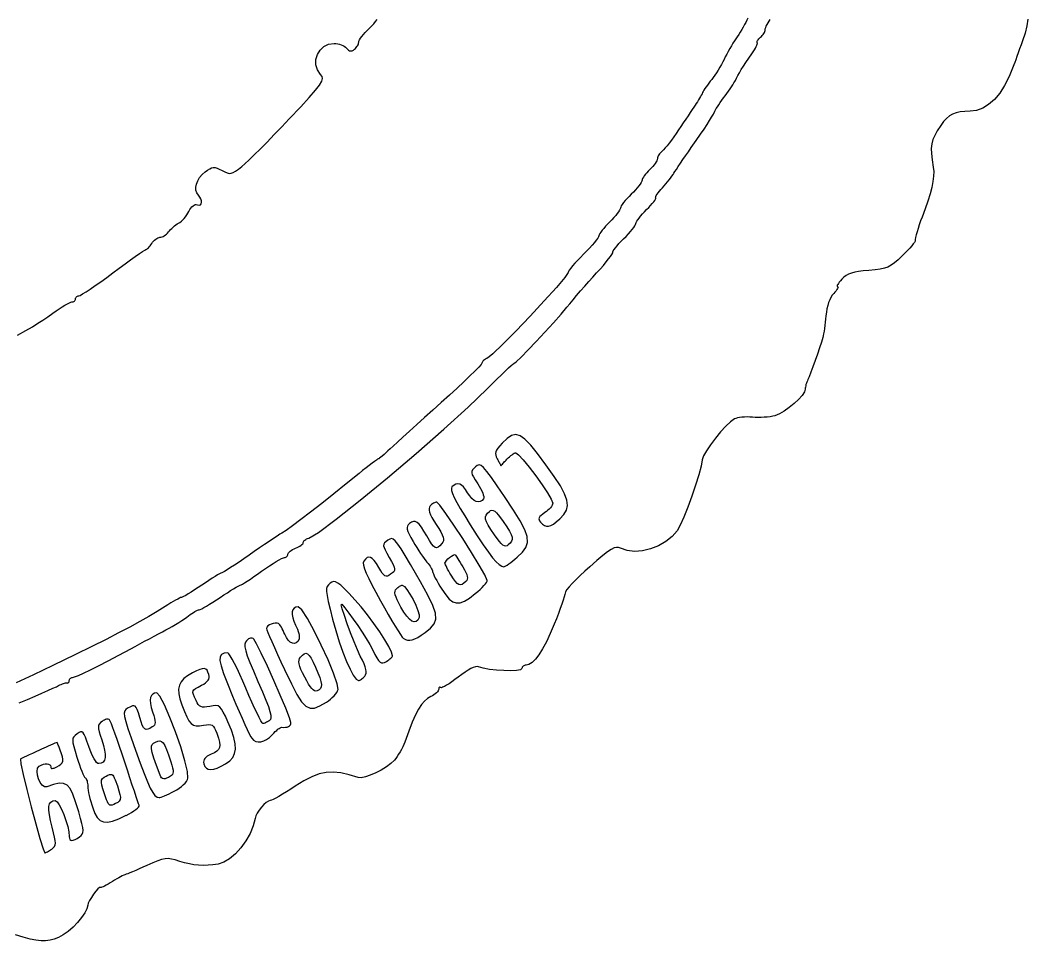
# Model space of a CAD drawing. Extents: x 7 to 348, y 3 to 340.
# Drawn here: x 237.4 to 329.7, y 14.8 to 99.2 of the extents above; entities that cross this region are included whole.
import ezdxf

# ---------------------------------------------------------------- set-up
doc = ezdxf.new("R2010")
doc.units = 0
doc.layers.get('0').update_dxf_attribs({"linetype": 'CONTINUOUS'})

msp = doc.modelspace()

# ---------------------------------------------------------------- linework, layer by layer
at = {"color": 7}
for points in [[(329.720575, 99.321209), (329.629474, 98.698867), (329.466011, 98.030576), (329.23044, 97.308846), (329.097259, 96.940459), (328.96501, 96.574515), (328.837135, 96.220617), (328.717162, 95.888368), (328.608478, 95.587367), (328.514611, 95.327217), (328.439004, 95.117518), (328.385128, 94.967875), (328.01251, 94.048612), (327.596034, 93.236295), (327.140274, 92.535625), (326.649743, 91.951315), (326.128987, 91.48807), (325.582576, 91.150597), (325.015027, 90.943604), (324.430912, 90.871801), (323.931097, 90.856476), (323.503727, 90.811148), (323.135907, 90.729527), (322.814851, 90.605329), (322.527605, 90.432265), (322.261385, 90.204052), (322.003265, 89.914401), (321.740403, 89.557026), (321.422197, 89.074818), (321.181321, 88.65481), (321.01227, 88.266449), (320.909569, 87.879201), (320.867744, 87.462517), (320.88129, 86.985852), (320.944677, 86.418664), (321.05243, 85.730412), (321.089514, 85.346925), (321.079636, 84.911581), (321.022627, 84.423096), (320.918177, 83.880202), (320.765946, 83.28162), (320.565681, 82.626072), (320.3171, 81.912286), (320.019892, 81.138983), (319.891593, 80.804618), (319.77052, 80.463058), (319.660397, 80.1274), (319.564978, 79.810738), (319.488044, 79.526177), (319.433321, 79.286804), (319.404591, 79.105728), (319.404591, 78.996036), (319.38794, 78.93785), (319.323903, 78.836092), (319.217506, 78.696381), (319.073572, 78.524341), (318.896986, 78.325592), (318.692572, 78.105758), (318.465214, 77.870461), (318.219765, 77.625322), (317.831964, 77.253052), (317.501115, 76.963489), (317.19925, 76.744321), (316.898345, 76.583237), (316.570374, 76.467929), (316.187342, 76.386079), (315.721224, 76.325384), (315.144023, 76.273526), (314.637942, 76.226398), (314.209613, 76.170707), (313.848228, 76.102886), (313.542948, 76.019368), (313.282993, 75.916588), (313.057526, 75.790982), (312.855737, 75.63898), (312.666789, 75.45702), (312.545603, 75.322827), (312.442027, 75.197636), (312.357587, 75.084188), (312.293917, 74.985221), (312.2526, 74.903478), (312.235102, 74.841697), (312.243287, 74.802618), (312.278593, 74.788986), (312.314717, 74.776032), (312.325159, 74.738886), (312.311613, 74.680161), (312.275262, 74.60246), (312.217661, 74.50839), (312.140134, 74.40055), (312.044179, 74.281551), (311.931177, 74.153992), (311.796557, 73.986882), (311.673282, 73.790089), (311.562143, 73.565784), (311.463845, 73.316147), (311.379207, 73.043363), (311.308962, 72.749603), (311.253872, 72.437051), (311.214728, 72.107881), (311.185461, 71.812899), (311.151933, 71.515434), (311.115329, 71.223594), (311.076834, 70.945478), (311.037605, 70.689192), (310.998799, 70.462833), (310.961659, 70.274512), (310.927313, 70.132325), (310.797575, 69.695595), (310.629568, 69.169936), (310.4365, 68.592978), (310.231691, 68.002346), (310.028407, 67.435664), (309.839882, 66.930562), (309.679411, 66.524664), (309.560256, 66.255599), (309.511037, 66.149569), (309.465091, 66.03598), (309.423463, 65.918372), (309.387169, 65.800279), (309.357169, 65.685234), (309.334591, 65.576773), (309.320198, 65.47843), (309.315118, 65.393741), (309.236604, 65.131395), (309.021212, 64.803529), (308.699083, 64.436751), (308.300388, 64.057658), (307.855324, 63.692852), (307.394031, 63.368937), (306.946737, 63.112516), (306.543555, 62.950187), (306.339028, 62.900657), (306.102498, 62.858999), (305.842458, 62.825795), (305.56732, 62.801637), (305.285521, 62.787102), (305.005557, 62.782784), (304.735809, 62.789276), (304.484772, 62.80714), (304.241891, 62.824807), (303.995511, 62.830706), (303.75249, 62.825485), (303.5196, 62.809765), (303.303672, 62.784139), (303.111479, 62.749268), (302.94985, 62.705769), (302.825587, 62.654269), (302.470213, 62.397878), (302.035478, 61.985157), (301.559228, 61.464146), (301.079337, 60.882853), (300.633624, 60.289368), (300.259933, 59.731697), (299.996169, 59.257874), (299.880119, 58.915962), (299.767625, 58.330125), (299.550681, 57.525114), (299.256492, 56.57792), (298.912322, 55.565645), (298.545349, 54.56528), (298.182806, 53.653928), (297.851957, 52.90858), (297.579979, 52.406309), (297.128255, 51.868054), (296.548514, 51.403573), (295.87674, 51.024097), (295.148833, 50.740774), (294.400803, 50.564837), (293.668521, 50.507405), (292.987998, 50.579738), (292.395134, 50.792957), (292.21485, 50.864896), (292.023729, 50.879007), (291.802467, 50.823465), (291.53176, 50.686785), (291.192246, 50.457395), (290.764595, 50.123695), (290.22953, 49.674059), (289.567691, 49.096943), (289.112523, 48.687438), (288.687891, 48.289166), (288.303081, 47.912004), (287.967406, 47.565802), (287.690123, 47.260466), (287.480573, 47.005845), (287.348041, 46.811874), (287.301785, 46.688374), (287.281747, 46.555729), (287.224061, 46.335511), (287.132875, 46.039432), (287.012225, 45.679175), (286.866147, 45.266538), (286.698704, 44.813176), (286.513905, 44.33083), (286.315841, 43.831212), (285.949884, 42.966991), (285.59324, 42.21168), (285.247292, 41.567197), (284.913366, 41.035491), (284.592818, 40.618564), (284.287002, 40.318336), (283.997245, 40.136754), (283.7249, 40.075794), (283.649745, 40.069303), (283.579641, 40.050676), (283.516084, 40.021015), (283.460656, 39.981729), (283.414879, 39.934203), (283.380279, 39.879706), (283.358548, 39.819593), (283.350928, 39.755133), (283.217324, 39.651275), (282.857321, 39.588058), (282.33219, 39.56294), (281.703103, 39.573382), (281.031318, 39.616816), (280.378061, 39.69073), (279.804557, 39.792584), (279.372037, 39.919866), (279.245636, 39.943008), (279.085458, 39.924664), (278.892965, 39.865172), (278.66962, 39.765378), (278.416887, 39.626045), (278.136226, 39.447878), (277.8291, 39.231639), (277.496973, 38.978034), (277.207441, 38.755417), (276.930584, 38.554503), (276.672943, 38.379159), (276.441061, 38.233363), (276.241482, 38.120954), (276.080748, 38.045911), (275.965398, 38.012129), (275.901974, 38.023418), (275.867614, 38.051358), (275.835559, 38.065186), (275.806512, 38.065186), (275.781169, 38.052204), (275.760228, 38.026522), (275.744395, 37.989043), (275.734405, 37.940218), (275.730905, 37.88067), (275.715947, 37.810114), (275.6731, 37.729765), (275.605361, 37.642418), (275.515733, 37.550865), (275.407224, 37.457929), (275.282832, 37.366376), (275.145568, 37.279028), (274.998431, 37.198651), (274.690276, 37.014078), (274.408, 36.773512), (274.140021, 36.456746), (273.874761, 36.043459), (273.600638, 35.513446), (273.306066, 34.84647), (272.979467, 34.022212), (272.609259, 33.020464), (272.525642, 32.80829), (272.424384, 32.58381), (272.309361, 32.353771), (272.184453, 32.125058), (272.053541, 31.904445), (271.920499, 31.698733), (271.789212, 31.51478), (271.663555, 31.359361), (271.345324, 31.056395), (270.931321, 30.750212), (270.455706, 30.457209), (269.952648, 30.193868), (269.456312, 29.976556), (269.000859, 29.821758), (268.620457, 29.745896), (268.349273, 29.76537), (267.506518, 30.035259), (266.75338, 30.207471), (266.062339, 30.27828), (265.405878, 30.243962), (264.756479, 30.100791), (264.086622, 29.844984), (263.36879, 29.472818), (262.575466, 28.980566), (262.166616, 28.714938), (261.774257, 28.467119), (261.40776, 28.242555), (261.076494, 28.046664), (260.789829, 27.884866), (260.557134, 27.76258), (260.387778, 27.685222), (260.291128, 27.658129), (260.119726, 27.611026), (259.916295, 27.481994), (259.696399, 27.289321), (259.475599, 27.051351), (259.269459, 26.786429), (259.093541, 26.512871), (258.963411, 26.249022), (258.894631, 26.013197), (258.726065, 25.331009), (258.439282, 24.638351), (258.056975, 23.963248), (257.601839, 23.333723), (257.096568, 22.777801), (256.563859, 22.323452), (256.026404, 21.998727), (255.506903, 21.831623), (255.032146, 21.768123), (254.578959, 21.730926), (254.141707, 21.720484), (253.714758, 21.737135), (253.292483, 21.781303), (252.869246, 21.853354), (252.439416, 21.953741), (251.99736, 22.082857), (251.57629, 22.21268), (251.230805, 22.29983), (250.928973, 22.340413), (250.63886, 22.330536), (250.328532, 22.265963), (249.966054, 22.142886), (249.519494, 21.957353), (248.95692, 21.705357), (248.602489, 21.545647), (248.26374, 21.395279), (247.94867, 21.25764), (247.665271, 21.136086), (247.421535, 21.034063), (247.225456, 20.9549), (247.085025, 20.902068), (247.008235, 20.878926), (246.946872, 20.859452), (246.850651, 20.817175), (246.724466, 20.754776), (246.573212, 20.674879), (246.401779, 20.580165), (246.215061, 20.473231), (246.017951, 20.356786), (245.815341, 20.233427), (245.615099, 20.112438), (245.424779, 20.002795), (245.248794, 19.906614), (245.091565, 19.826124), (244.957504, 19.763442), (244.851033, 19.72077), (244.776563, 19.700168), (244.738514, 19.704119), (244.643893, 19.688032), (244.48952, 19.555981), (244.297697, 19.338924), (244.090732, 19.067877), (243.89093, 18.773802), (243.720597, 18.487713), (243.602039, 18.240599), (243.557563, 18.06342), (243.487222, 17.747106), (243.292571, 17.361364), (242.998162, 16.933374), (242.628558, 16.490257), (242.20831, 16.059247), (241.761978, 15.667495), (241.31412, 15.342177), (240.889288, 15.110473), (240.487242, 14.955448), (240.09694, 14.850828), (239.699159, 14.797686), (239.274677, 14.797686), (238.804278, 14.850969), (238.268733, 14.959145), (237.648829, 15.123342), (236.925341, 15.344717)], [(304.056316, 99.389949), (303.961546, 99.201151), (303.868384, 99.013792), (303.758007, 98.805599), (303.634479, 98.583513), (303.501919, 98.354484), (303.36442, 98.125455), (303.226047, 97.903369), (303.090947, 97.695176), (302.963157, 97.507817), (302.83373, 97.316417), (302.69386, 97.096634), (302.548008, 96.856228), (302.400575, 96.602959), (302.256021, 96.344582), (302.11872, 96.088858), (301.993159, 95.843539), (301.883713, 95.616387), (301.773138, 95.390397), (301.644304, 95.148414), (301.501866, 94.897959), (301.350482, 94.646555), (301.194809, 94.401727), (301.03953, 94.171), (300.889247, 93.961895), (300.748644, 93.781942), (300.613995, 93.614672), (300.480815, 93.441921), (300.352516, 93.268665), (300.2326, 93.099876), (300.124481, 92.940533), (300.031658, 92.795612), (299.957575, 92.670085), (299.905674, 92.568928), (299.857047, 92.469089), (299.792305, 92.347336), (299.714243, 92.208384), (299.62571, 92.056938), (299.5295, 91.897711), (299.428352, 91.735413), (299.325143, 91.574755), (299.22264, 91.420448), (299.103034, 91.243249), (298.950832, 91.016988), (298.772241, 90.750971), (298.573557, 90.454511), (298.360959, 90.136915), (298.140713, 89.8075), (297.919027, 89.47557), (297.702168, 89.150438), (297.486098, 88.832453), (297.266699, 88.520998), (297.050037, 88.223954), (296.84218, 87.949191), (296.649225, 87.704589), (296.477238, 87.498016), (296.332317, 87.337352), (296.220501, 87.230472), (296.12971, 87.14819), (296.045015, 87.058032), (295.968251, 86.962925), (295.901279, 86.865804), (295.845992, 86.7696), (295.804195, 86.67724), (295.777666, 86.591659), (295.768353, 86.515789), (295.753959, 86.434047), (295.71267, 86.331634), (295.64742, 86.212666), (295.561089, 86.081252), (295.456582, 85.941504), (295.33675, 85.797534), (295.204529, 85.653454), (295.063333, 85.513333), (294.921601, 85.373678), (294.78938, 85.230812), (294.669549, 85.088767), (294.565042, 84.951564), (294.47871, 84.823235), (294.41346, 84.707798), (294.372171, 84.609285), (294.357778, 84.531722), (294.33774, 84.448148), (294.279941, 84.332403), (294.188586, 84.189728), (294.067738, 84.025353), (293.921406, 83.844514), (293.753653, 83.652445), (293.568543, 83.454381), (293.370113, 83.255556), (293.171682, 83.056857), (292.986573, 82.859152), (292.81882, 82.667653), (292.672488, 82.48757), (292.55164, 82.324109), (292.460285, 82.182479), (292.402486, 82.067894), (292.382448, 81.985556), (292.36241, 81.903217), (292.304611, 81.788632), (292.213256, 81.647002), (292.092408, 81.483541), (291.946076, 81.303458), (291.778323, 81.111959), (291.593214, 80.914254), (291.394444, 80.715556), (291.196014, 80.51695), (291.010904, 80.319513), (290.843152, 80.12844), (290.696819, 79.948916), (290.575972, 79.786136), (290.484616, 79.645284), (290.426817, 79.531554), (290.40678, 79.450139), (290.377965, 79.359895), (290.295443, 79.220867), (290.164943, 79.040019), (289.992252, 78.824317), (289.78321, 78.580719), (289.543575, 78.316195), (289.279132, 78.03771), (288.995556, 77.752222), (288.711979, 77.467045), (288.447198, 77.189446), (288.207027, 76.926327), (287.997251, 76.684592), (287.823741, 76.471139), (287.692253, 76.292871), (287.608631, 76.15669), (287.578687, 76.069498), (287.284696, 75.620705), (286.509658, 74.699969), (285.404391, 73.467499), (284.119715, 72.083501), (282.806479, 70.708176), (281.615492, 69.501732), (280.697615, 68.624379), (280.203667, 68.236315), (280.098921, 68.19011), (280.001201, 68.136349), (279.912645, 68.076973), (279.835398, 68.013919), (279.771591, 67.949123), (279.723367, 67.884525), (279.692865, 67.822067), (279.682225, 67.763681), (279.606098, 67.641315), (279.387921, 67.395482), (279.042989, 67.040977), (278.586599, 66.5926), (278.034053, 66.06514), (277.400645, 65.473399), (276.701673, 64.832174), (275.952438, 64.156254), (275.18371, 63.467127), (274.42887, 62.788044), (273.707132, 62.136443), (273.037715, 61.529807), (272.439833, 60.985541), (271.932702, 60.521144), (271.535533, 60.15403), (271.267549, 59.901667), (271.073132, 59.717404), (270.886817, 59.54553), (270.713036, 59.389772), (270.556217, 59.253882), (270.420792, 59.141642), (270.311191, 59.056806), (270.23185, 59.003156), (270.187194, 58.984529), (270.128489, 58.957154), (270.008875, 58.878724), (269.835607, 58.754744), (269.615943, 58.590716), (269.357134, 58.392116), (269.066433, 58.164448), (268.751101, 57.913242), (268.418389, 57.643945), (267.253096, 56.699884), (266.103707, 55.780601), (265.002586, 54.911159), (263.98211, 54.116563), (263.07465, 53.421788), (262.312573, 52.851868), (261.728252, 52.431809), (261.354062, 52.186586), (261.168145, 52.073358), (260.902961, 51.903715), (260.570873, 51.685924), (260.184245, 51.428283), (259.755442, 51.13909), (259.296829, 50.826614), (258.820768, 50.499179), (258.339621, 50.165056), (257.868951, 49.839062), (257.422912, 49.534967), (257.011763, 49.259377), (256.64576, 49.01898), (256.335166, 48.820409), (256.090237, 48.670323), (255.921233, 48.575412), (255.838412, 48.542279), (255.769118, 48.519136), (255.638884, 48.453096), (255.455251, 48.348702), (255.225759, 48.210555), (254.957947, 48.04331), (254.659359, 47.851596), (254.337529, 47.640042), (254, 47.413333), (253.661934, 47.186568), (253.338561, 46.975014), (253.037529, 46.7833), (252.766489, 46.616056), (252.533085, 46.477908), (252.34497, 46.373514), (252.209788, 46.307474), (252.135194, 46.284332), (252.068101, 46.267398), (251.954428, 46.218828), (251.800312, 46.142035), (251.611898, 46.040435), (251.39532, 45.917414), (251.156727, 45.776416), (250.902253, 45.620827), (250.638042, 45.454034), (249.909609, 44.997314), (249.144813, 44.539831), (248.319304, 44.068492), (247.408734, 43.570257), (246.388755, 43.032031), (245.235022, 42.440719), (243.923182, 41.78331), (242.428889, 41.046682), (240.363045, 40.040588), (238.579654, 39.186951), (237.003305, 38.452721)], [(237.113713, 70.330413), (237.875366, 70.757192), (238.486544, 71.111107), (238.994487, 71.420149), (239.446449, 71.712311), (239.889673, 72.015581), (240.371416, 72.357948), (240.663036, 72.562776), (240.947679, 72.753863), (241.218218, 72.927029), (241.467524, 73.078086), (241.688462, 73.202856), (241.873905, 73.297155), (242.016723, 73.356803), (242.109786, 73.377603), (242.173881, 73.38336), (242.233676, 73.39987), (242.287862, 73.425976), (242.335129, 73.460508), (242.374172, 73.502317), (242.403681, 73.550247), (242.422336, 73.603135), (242.428889, 73.66), (242.435267, 73.716693), (242.453527, 73.769581), (242.482387, 73.817511), (242.520574, 73.859319), (242.566811, 73.893852), (242.619809, 73.919958), (242.678294, 73.936468), (242.740987, 73.942225), (242.86118, 73.985428), (243.084466, 74.109244), (243.398012, 74.304993), (243.788983, 74.563997), (244.24454, 74.877569), (244.751852, 75.23703), (245.298079, 75.633699), (245.870389, 76.058892), (246.440192, 76.484085), (246.979242, 76.880754), (247.475206, 77.240215), (247.915749, 77.553789), (248.288539, 77.81279), (248.581246, 78.008539), (248.781539, 78.132356), (248.877082, 78.175558), (248.92232, 78.187073), (248.978428, 78.22009), (249.04319, 78.27229), (249.114378, 78.341358), (249.189771, 78.424978), (249.267147, 78.520835), (249.344284, 78.626612), (249.41896, 78.739997), (249.498036, 78.853383), (249.587783, 78.95916), (249.685093, 79.055016), (249.786865, 79.138636), (249.889986, 79.207704), (249.991355, 79.259904), (250.087861, 79.292921), (250.1764, 79.304436), (250.265359, 79.314511), (250.363067, 79.343402), (250.466338, 79.389077), (250.571979, 79.449509), (250.676797, 79.522678), (250.777604, 79.606552), (250.871205, 79.699107), (250.954413, 79.798319), (251.04079, 79.903822), (251.143471, 80.014411), (251.258632, 80.126792), (251.382443, 80.23768), (251.511077, 80.343779), (251.640707, 80.441803), (251.767504, 80.528462), (251.88764, 80.600463), (252.007878, 80.678113), (252.134963, 80.780955), (252.265047, 80.904571), (252.394285, 81.044528), (252.518827, 81.196406), (252.634823, 81.355779), (252.73843, 81.518221), (252.825798, 81.679308), (252.915745, 81.845511), (253.010591, 81.988589), (253.1089, 82.107391), (253.209227, 82.200773), (253.310133, 82.267583), (253.410175, 82.306679), (253.507915, 82.316924), (253.601909, 82.29714), (253.758567, 82.264747), (253.876119, 82.295043), (253.953383, 82.376834), (253.989168, 82.498929), (253.98231, 82.650141), (253.931595, 82.819277), (253.835857, 82.995143), (253.693907, 83.166551), (253.547728, 83.373711), (253.472476, 83.621677), (253.464687, 83.898571), (253.520902, 84.192519), (253.637658, 84.491649), (253.811487, 84.784082), (254.038927, 85.057948), (254.316518, 85.301365), (254.547474, 85.467658), (254.740435, 85.588743), (254.909035, 85.665731), (255.066904, 85.69975), (255.227686, 85.691904), (255.405009, 85.643339), (255.612513, 85.555164), (255.863829, 85.428497), (256.122622, 85.298305), (256.336377, 85.211341), (256.523171, 85.171379), (256.701081, 85.182188), (256.888178, 85.247539), (257.102537, 85.371203), (257.362235, 85.556951), (257.685342, 85.808555), (257.957035, 86.042362), (258.341944, 86.400581), (258.822244, 86.865358), (259.380112, 87.418833), (259.997725, 88.043151), (260.657258, 88.720447), (261.340891, 89.432869), (262.0308, 90.162555), (263.072332, 91.277045), (263.863373, 92.139683), (264.431659, 92.789663), (264.804912, 93.266184), (265.010866, 93.608452), (265.07725, 93.855659), (265.031796, 94.047011), (264.902228, 94.221701), (264.610748, 94.659289), (264.471731, 95.131244), (264.47286, 95.608987), (264.601556, 96.063946), (264.845506, 96.467543), (265.192304, 96.791207), (265.629551, 97.006359), (266.144843, 97.084428), (266.306424, 97.075707), (266.471138, 97.05073), (266.634386, 97.011259), (266.791559, 96.959031), (266.938054, 96.895801), (267.069271, 96.823318), (267.180599, 96.743331), (267.267436, 96.657595), (267.364554, 96.549817), (267.455469, 96.469731), (267.542622, 96.416986), (267.62846, 96.391219), (267.715427, 96.392066), (267.80597, 96.419216), (267.902529, 96.47231), (268.00755, 96.550985), (268.085068, 96.622125), (268.157384, 96.701644), (268.222916, 96.786867), (268.280083, 96.875109), (268.327302, 96.96369), (268.362989, 97.049929), (268.385567, 97.131147), (268.393441, 97.20466), (268.413591, 97.291175), (268.471371, 97.409663), (268.56272, 97.554824), (268.68359, 97.721366), (268.829923, 97.903998), (268.997673, 98.097419), (269.182782, 98.296341), (269.381111, 98.495556), (269.579536, 98.694308), (269.764645, 98.892162), (269.932396, 99.083896), (270.078728, 99.264295)], [(237.279093, 36.610685), (238.026112, 36.930669), (238.725343, 37.232646), (239.358842, 37.508801), (239.908664, 37.75123), (240.35687, 37.952087), (240.68552, 38.1035), (240.876667, 38.197621), (240.994373, 38.257621), (241.112531, 38.311215), (241.227963, 38.357415), (241.337482, 38.395233), (241.437908, 38.423624), (241.526054, 38.441686), (241.598738, 38.448178), (241.652778, 38.442251), (241.695297, 38.436042), (241.734964, 38.441404), (241.77091, 38.457209), (241.802268, 38.482891), (241.828176, 38.51735), (241.847762, 38.55974), (241.860152, 38.609129), (241.864444, 38.664444), (241.87054, 38.721143), (241.887982, 38.774031), (241.915555, 38.821953), (241.952026, 38.86375), (241.99618, 38.898294), (242.046797, 38.924258), (242.102651, 38.940627), (242.162525, 38.946272), (242.355697, 38.990863), (242.696563, 39.122717), (243.179146, 39.338843), (243.79748, 39.636361), (244.545595, 40.012253), (245.417521, 40.463639), (246.407282, 40.987557), (247.508917, 41.581042), (247.905414, 41.795954), (248.329427, 42.025203), (248.767812, 42.261705), (249.207412, 42.498405), (249.635081, 42.72819), (250.037668, 42.944034), (250.402025, 43.138824), (250.714998, 43.305532), (251.005075, 43.463351), (251.303801, 43.632684), (251.602635, 43.808283), (251.893025, 43.984813), (252.166419, 44.156997), (252.414275, 44.319557), (252.628042, 44.467216), (252.79917, 44.594667), (252.947602, 44.707246), (253.096322, 44.812289), (253.241339, 44.907482), (253.378668, 44.990512), (253.504322, 45.059092), (253.614312, 45.110936), (253.704652, 45.14373), (253.771352, 45.155302), (253.857438, 45.178444), (254.003339, 45.244484), (254.201168, 45.348878), (254.443047, 45.487026), (254.721089, 45.65427), (255.02741, 45.845984), (255.354128, 46.057538), (255.693333, 46.284444), (256.030871, 46.51121), (256.352731, 46.722764), (256.651371, 46.914477), (256.919247, 47.081722), (257.148818, 47.21987), (257.332542, 47.324264), (257.462875, 47.390304), (257.532276, 47.413446), (257.604071, 47.439411), (257.74127, 47.51372), (257.935851, 47.631152), (258.179784, 47.786572), (258.465052, 47.974702), (258.783624, 48.190376), (259.127484, 48.428374), (259.488601, 48.683503), (259.852583, 48.938632), (260.204653, 49.17663), (260.536207, 49.392304), (260.838648, 49.580433), (261.103375, 49.735853), (261.32179, 49.853286), (261.485293, 49.927595), (261.585284, 49.953559), (261.64895, 49.959486), (261.708347, 49.976419), (261.762169, 50.00323), (261.809123, 50.038621), (261.847903, 50.081462), (261.877215, 50.130597), (261.895757, 50.184784), (261.902219, 50.242893), (261.916613, 50.30645), (261.957885, 50.376356), (262.023135, 50.45027), (262.109466, 50.525934), (262.213993, 50.601062), (262.333813, 50.673367), (262.466034, 50.740536), (262.607766, 50.800339), (262.749498, 50.859464), (262.88172, 50.924714), (263.00154, 50.993971), (263.106064, 51.065091), (263.192398, 51.135873), (263.257648, 51.204199), (263.29892, 51.267924), (263.313314, 51.324877), (263.323389, 51.379261), (263.35228, 51.435564), (263.397955, 51.492206), (263.458387, 51.547522), (263.531556, 51.599874), (263.61543, 51.647654), (263.707984, 51.689198), (263.807197, 51.722895), (264.699025, 52.253388), (266.338581, 53.470923), (268.516537, 55.200381), (271.023574, 57.266699), (273.650363, 59.494787), (276.187583, 61.709498), (278.42591, 63.735791), (280.156017, 65.398526), (280.622448, 65.867607), (281.062898, 66.305218), (281.467354, 66.701783), (281.82579, 67.047722), (282.128189, 67.333458), (282.364521, 67.549415), (282.524795, 67.68601), (282.598963, 67.733672), (282.821016, 67.89453), (283.283381, 68.331382), (283.921316, 68.975645), (284.670136, 69.758735), (285.465156, 70.612076), (286.241662, 71.467083), (286.934941, 72.255174), (287.480307, 72.907768), (287.732755, 73.217789), (288.032306, 73.576617), (288.367783, 73.971415), (288.728068, 74.389358), (289.102041, 74.817613), (289.478582, 75.243351), (289.846515, 75.653739), (290.194749, 76.03595), (290.517921, 76.393088), (290.814057, 76.731622), (291.07706, 77.043757), (291.300806, 77.321704), (291.479255, 77.557667), (291.606255, 77.743857), (291.675738, 77.872483), (291.681665, 77.935749), (291.677431, 77.985406), (291.717733, 78.075025), (291.798589, 78.199547), (291.915994, 78.353917), (292.065854, 78.533077), (292.244134, 78.731971), (292.446797, 78.945542), (292.669753, 79.168729), (292.895474, 79.395489), (293.106069, 79.619294), (293.296907, 79.834373), (293.463362, 80.034946), (293.600861, 80.215238), (293.704775, 80.369478), (293.770504, 80.491889), (293.793364, 80.576697), (293.813402, 80.658566), (293.870947, 80.772553), (293.961907, 80.913478), (294.082247, 81.076154), (294.227958, 81.255399), (294.395006, 81.446023), (294.579325, 81.642847), (294.776881, 81.840685), (294.971586, 82.035057), (295.147664, 82.221945), (295.301673, 82.396861), (295.43014, 82.55532), (295.529624, 82.69283), (295.59668, 82.804909), (295.627809, 82.887066), (295.619624, 82.934813), (295.606642, 82.978978), (295.623858, 83.050863), (295.668844, 83.1467), (295.739145, 83.262721), (295.832279, 83.395165), (295.945789, 83.540259), (296.077191, 83.694233), (296.223975, 83.853328), (296.380129, 84.020753), (296.538314, 84.19861), (296.694157, 84.381456), (296.843368, 84.563847), (296.981516, 84.740346), (297.104311, 84.905509), (297.207322, 85.053895), (297.286259, 85.18006), (297.375893, 85.327036), (297.509582, 85.535062), (297.680863, 85.794517), (297.883159, 86.095778), (298.110038, 86.429218), (298.35495, 86.785219), (298.611377, 87.154148), (298.872828, 87.526391), (299.335785, 88.185303), (299.727284, 88.750555), (300.055367, 89.234651), (300.328079, 89.650116), (300.553433, 90.009455), (300.739502, 90.325188), (300.894329, 90.609832), (301.025958, 90.875894), (301.08133, 90.981093), (301.162666, 91.118207), (301.266101, 91.28145), (301.387739, 91.465033), (301.523629, 91.663167), (301.669876, 91.870067), (301.822615, 92.079942), (301.977778, 92.286667), (302.132802, 92.49373), (302.284807, 92.703605), (302.42987, 92.910505), (302.564207, 93.108639), (302.683898, 93.292222), (302.785159, 93.455465), (302.864097, 93.592579), (302.916872, 93.697778), (303.014747, 93.905324), (303.13661, 94.136932), (303.283592, 94.394401), (303.45682, 94.679522), (303.657367, 94.994089), (303.88639, 95.339893), (304.14499, 95.718729), (304.434296, 96.13239), (304.556781, 96.312414), (304.66569, 96.485716), (304.759021, 96.64812), (304.83477, 96.795449), (304.89096, 96.923527), (304.925589, 97.028181), (304.936596, 97.105233), (304.922202, 97.150507), (304.903576, 97.185057), (304.903293, 97.231375), (304.919944, 97.287438), (304.952485, 97.351229), (304.999588, 97.420724), (305.060068, 97.493904), (305.13274, 97.568743), (305.216391, 97.643228), (305.302807, 97.722097), (305.38341, 97.809516), (305.456477, 97.902578), (305.520203, 97.998379), (305.572837, 98.094018), (305.612602, 98.186596), (305.63772, 98.273204), (305.646469, 98.350942), (305.658322, 98.436571), (305.692528, 98.545794), (305.74663, 98.674123), (305.818201, 98.817072), (305.904872, 98.970149), (306.004214, 99.128868), (306.113829, 99.288738)], [(286.811212, 53.492541), (287.191563, 53.893861), (287.43481, 54.29219), (287.532713, 54.720067), (287.476946, 55.209976), (287.259268, 55.794515), (286.87141, 56.506166), (286.305046, 57.377471), (285.551936, 58.440969), (284.78353, 59.476894), (284.154033, 60.25673), (283.632204, 60.795972), (283.186773, 61.110058), (282.786526, 61.214452), (282.400163, 61.124648), (281.996464, 60.856086), (281.544172, 60.424258), (281.318623, 60.181546), (281.147647, 59.976766), (281.028115, 59.799954), (280.956893, 59.641119), (280.930844, 59.4903), (280.946846, 59.337504), (281.001752, 59.172771), (281.092439, 58.986138), (281.133928, 58.908611), (281.175418, 58.831085), (281.216907, 58.753558), (281.258397, 58.676032), (281.299883, 58.598506), (281.341373, 58.520979), (281.382862, 58.443453), (281.424352, 58.365926), (281.493234, 58.439868), (281.562113, 58.513811), (281.630995, 58.587725), (281.699874, 58.661667), (281.768756, 58.735609), (281.837635, 58.809551), (281.906517, 58.883465), (281.975396, 58.957408), (282.091584, 59.076223), (282.2106, 59.18708), (282.329077, 59.287523), (282.443659, 59.375153), (282.55096, 59.447515), (282.64765, 59.502209), (282.730313, 59.53681), (282.795647, 59.548945), (283.046825, 59.371569), (283.479246, 58.899637), (284.0267, 58.22346), (284.623008, 57.433379), (285.202015, 56.61962), (285.697512, 55.872578), (286.043347, 55.282507), (286.173339, 54.939748), (286.158663, 54.848534), (286.116302, 54.744705), (286.049302, 54.631872), (285.960656, 54.513649), (285.853327, 54.393677), (285.730307, 54.275538), (285.594529, 54.162819), (285.449016, 54.059187), (285.253577, 53.924934), (285.103914, 53.806288), (284.998081, 53.698874), (284.934242, 53.598403), (284.910536, 53.500613), (284.924929, 53.401158), (284.975475, 53.295748), (285.060396, 53.180065), (285.236531, 52.994786), (285.411395, 52.871201), (285.591679, 52.810495), (285.784211, 52.813881), (285.995708, 52.882574), (286.232916, 53.017787), (286.502579, 53.220733), (286.811212, 53.492541)], [(282.917956, 49.982572), (283.391046, 50.439151), (283.706203, 50.874563), (283.854116, 51.333315), (283.825527, 51.859857), (283.611151, 52.498696), (283.201731, 53.294336), (282.58801, 54.29123), (281.760656, 55.533939), (281.079795, 56.531651), (280.550326, 57.288317), (280.14617, 57.830522), (279.841252, 58.184909), (279.609502, 58.378034), (279.424838, 58.436538), (279.261189, 58.38698), (279.092477, 58.256001), (278.933456, 58.105774), (278.823036, 57.975048), (278.763366, 57.847992), (278.756593, 57.708744), (278.804844, 57.541499), (278.910271, 57.330396), (279.075015, 57.059632), (279.301219, 56.713346), (279.441419, 56.489713), (279.564936, 56.269269), (279.669584, 56.057772), (279.753181, 55.860781), (279.813546, 55.684053), (279.848493, 55.533205), (279.855831, 55.41391), (279.833395, 55.33184), (279.694784, 55.164172), (279.533968, 55.067539), (279.355669, 55.040163), (279.16461, 55.080239), (278.965522, 55.186016), (278.763129, 55.355772), (278.562153, 55.587702), (278.367323, 55.880028), (278.174518, 56.181921), (277.992213, 56.414218), (277.817244, 56.578105), (277.646435, 56.674794), (277.476613, 56.705415), (277.304613, 56.67121), (277.127256, 56.573335), (276.941376, 56.412977), (276.88737, 56.292919), (276.900606, 56.099964), (276.984985, 55.825983), (277.144455, 55.462847), (277.382946, 55.002374), (277.704392, 54.436462), (278.112725, 53.756983), (278.611875, 52.955754), (279.261291, 51.938795), (279.812942, 51.10305), (280.278118, 50.434466), (280.668101, 49.918987), (280.994186, 49.542502), (281.267656, 49.291014), (281.499798, 49.150439), (281.701906, 49.106695), (281.766151, 49.124475), (281.865448, 49.175726), (281.994808, 49.256724), (282.149242, 49.363912), (282.323774, 49.493678), (282.513371, 49.642409), (282.7131, 49.80655), (282.917956, 49.982572)], [(279.077313, 46.637222), (279.306977, 46.827496), (279.518844, 47.016614), (279.708446, 47.199663), (279.871314, 47.371621), (280.002988, 47.52752), (280.098997, 47.662423), (280.154877, 47.771304), (280.166166, 47.849254), (279.941034, 48.347094), (279.429577, 49.248173), (278.724758, 50.40788), (277.919544, 51.681634), (277.106896, 52.924766), (276.379782, 53.992667), (275.831162, 54.740725), (275.554003, 55.024302), (275.483921, 55.018658), (275.406637, 54.999184), (275.324691, 54.967124), (275.240629, 54.923944), (275.156992, 54.871197), (275.076322, 54.810265), (275.001163, 54.742644), (274.934059, 54.669803), (274.867898, 54.56016), (274.837864, 54.430055), (274.845399, 54.2752), (274.891988, 54.091134), (274.979071, 53.873541), (275.108103, 53.618017), (275.280543, 53.320188), (275.497843, 52.975679), (275.7357, 52.601058), (275.918411, 52.289851), (276.048764, 52.032549), (276.129541, 51.819697), (276.163535, 51.641756), (276.153544, 51.489243), (276.102326, 51.352676), (276.012687, 51.222571), (275.834325, 51.023605), (275.678711, 50.895871), (275.535458, 50.844591), (275.394172, 50.875071), (275.244458, 50.992645), (275.075932, 51.202534), (274.878199, 51.510071), (274.640867, 51.920507), (274.375234, 52.37638), (274.14441, 52.731106), (273.940411, 52.990355), (273.755251, 53.159745), (273.580942, 53.244976), (273.409497, 53.251749), (273.232934, 53.185624), (273.043261, 53.052274), (272.932209, 52.944861), (272.860556, 52.831182), (272.830561, 52.70023), (272.844503, 52.54117), (272.904625, 52.34305), (273.013195, 52.094977), (273.172482, 51.785972), (273.384749, 51.405197), (273.545337, 51.130002), (273.715567, 50.85032), (273.89026, 50.573855), (274.064228, 50.308369), (274.232285, 50.061678), (274.389243, 49.841545), (274.52992, 49.655674), (274.649128, 49.511881), (274.753093, 49.389143), (274.850081, 49.26361), (274.937976, 49.13884), (275.014648, 49.018359), (275.077976, 48.905668), (275.12584, 48.80435), (275.156114, 48.717934), (275.166669, 48.649918), (275.183829, 48.566776), (275.232992, 48.436897), (275.310719, 48.266914), (275.413557, 48.063348), (275.538065, 47.832857), (275.680797, 47.581961), (275.838299, 47.317265), (276.007127, 47.045344), (276.364274, 46.52041), (276.692171, 46.13577), (277.009245, 45.888995), (277.333927, 45.77763), (277.684645, 45.799361), (278.079832, 45.95145), (278.537913, 46.231641), (279.077313, 46.637222)], [(280.834874, 52.035456), (280.509356, 52.517943), (280.267413, 52.905293), (280.105347, 53.214185), (280.019469, 53.461356), (280.006092, 53.663511), (280.061518, 53.837332), (280.182058, 53.999582), (280.364017, 54.166939), (280.482695, 54.246159), (280.599907, 54.278925), (280.722112, 54.260581), (280.855767, 54.186102), (281.007326, 54.050918), (281.183252, 53.850286), (281.389997, 53.579409), (281.634017, 53.233574), (281.959533, 52.751087), (282.201479, 52.363737), (282.363534, 52.054845), (282.449414, 51.807674), (282.462678, 51.605519), (282.407278, 51.431698), (282.286741, 51.269448), (282.104764, 51.102091), (281.986087, 51.022871), (281.868874, 50.990105), (281.746672, 51.008449), (281.613017, 51.082928), (281.461456, 51.218112), (281.285532, 51.418744), (281.078788, 51.689621), (280.834874, 52.035456)], [(274.479941, 43.072389), (274.972642, 43.476503), (275.303451, 43.862526), (275.458758, 44.293254), (275.424942, 44.831508), (275.188386, 45.540055), (274.735473, 46.481718), (274.052586, 47.719262), (273.12611, 49.315483), (272.648621, 50.124078), (272.272396, 50.739266), (271.978089, 51.181734), (271.746351, 51.472253), (271.557826, 51.631455), (271.393169, 51.68011), (271.233031, 51.638877), (271.058061, 51.528472), (270.885158, 51.397323), (270.763306, 51.281951), (270.693817, 51.165252), (270.678013, 51.030011), (270.717177, 50.859069), (270.812627, 50.635295), (270.965676, 50.341474), (271.177631, 49.960502), (271.38608, 49.585005), (271.537108, 49.293498), (271.632189, 49.06995), (271.672795, 48.898246), (271.660406, 48.762384), (271.596482, 48.646278), (271.482501, 48.533868), (271.319938, 48.409126), (271.161318, 48.302051), (271.026625, 48.237902), (270.907149, 48.221815), (270.794178, 48.258532), (270.679, 48.353274), (270.552901, 48.51098), (270.40717, 48.736702), (270.233095, 49.035462), (270.017327, 49.391457), (269.820057, 49.66335), (269.638131, 49.852382), (269.4684, 49.959853), (269.307711, 49.986946), (269.152918, 49.935186), (269.000865, 49.805703), (268.848405, 49.599794), (268.813672, 49.456848), (268.840794, 49.232368), (268.931218, 48.922855), (269.086415, 48.524922), (269.307849, 48.035069), (269.596983, 47.449881), (269.955281, 46.765887), (270.384202, 45.979673), (270.74913, 45.327993), (271.101354, 44.711874), (271.43233, 44.145369), (271.733504, 43.642506), (271.996323, 43.217423), (272.21224, 42.884146), (272.372698, 42.65676), (272.46915, 42.549318), (272.665074, 42.436344), (272.864399, 42.371123), (273.07334, 42.355318), (273.298118, 42.39037), (273.54495, 42.478), (273.820057, 42.619817), (274.129658, 42.817457), (274.479941, 43.072389)], [(276.856907, 48.330556), (276.744546, 48.518431), (276.63968, 48.700662), (276.544611, 48.872817), (276.461632, 49.030382), (276.393046, 49.16884), (276.341149, 49.283761), (276.308236, 49.370601), (276.296608, 49.4249), (276.33227, 49.531185), (276.428107, 49.665213), (276.5658, 49.811884), (276.727037, 49.956071), (276.893505, 50.082619), (277.046888, 50.176402), (277.168872, 50.222319), (277.241141, 50.205104), (277.270645, 50.162262), (277.322082, 50.08245), (277.392618, 49.970323), (277.479419, 49.830397), (277.579647, 49.667329), (277.69047, 49.485719), (277.809046, 49.290111), (277.932543, 49.085105), (278.087963, 48.816119), (278.20688, 48.585402), (278.290254, 48.388326), (278.339034, 48.220235), (278.354189, 48.076471), (278.336663, 47.952378), (278.287393, 47.843299), (278.207351, 47.744549), (278.027844, 47.582638), (277.866529, 47.481349), (277.715833, 47.443954), (277.5682, 47.473757), (277.416057, 47.574031), (277.25184, 47.748049), (277.067986, 47.999086), (276.856907, 48.330556)], [(268.939272, 39.065482), (269.021052, 39.18887), (269.06855, 39.3273), (269.080065, 39.488674), (269.053874, 39.680868), (268.988261, 39.911754), (268.881519, 40.189263), (268.731935, 40.521269), (268.537797, 40.915646), (268.277622, 41.478285), (267.973164, 42.211046), (267.653262, 43.033442), (267.34676, 43.865094), (267.082499, 44.625486), (266.889323, 45.234183), (266.796077, 45.61078), (266.831597, 45.67476), (267.134326, 45.318482), (267.494498, 44.851264), (267.890602, 44.30491), (268.301137, 43.711199), (268.704591, 43.101881), (269.079461, 42.508791), (269.404239, 41.963707), (269.657421, 41.498379), (269.879984, 41.067313), (270.062689, 40.739568), (270.21654, 40.50586), (270.352528, 40.357016), (270.481659, 40.283836), (270.61493, 40.277062), (270.76334, 40.327552), (270.937883, 40.426076), (271.050357, 40.499651), (271.155287, 40.574807), (271.250373, 40.64937), (271.333321, 40.721252), (271.401834, 40.788392), (271.453616, 40.848619), (271.486368, 40.899842), (271.497798, 40.939974), (271.410263, 41.270287), (271.166878, 41.775324), (270.796461, 42.412158), (270.327834, 43.137949), (269.789817, 43.909798), (269.21123, 44.684837), (268.620898, 45.420167), (268.047637, 46.072947), (267.508804, 46.6471), (267.080625, 47.085984), (266.744083, 47.402157), (266.480157, 47.608292), (266.269828, 47.717004), (266.094075, 47.740993), (265.933874, 47.692762), (265.77021, 47.584953), (265.612112, 47.449232), (265.502658, 47.301912), (265.444148, 47.109549), (265.438898, 46.838644), (265.489196, 46.45581), (265.597358, 45.927546), (265.765686, 45.220438), (265.996488, 44.300987), (266.28611, 43.240734), (266.604341, 42.218243), (266.937775, 41.265461), (267.272999, 40.414279), (267.5966, 39.696644), (267.895169, 39.144533), (268.15529, 38.789836), (268.363556, 38.664501), (268.419145, 38.672685), (268.484136, 38.69611), (268.55617, 38.733194), (268.632881, 38.782272), (268.711911, 38.84168), (268.7909, 38.90978), (268.867481, 38.984936), (268.939272, 39.065482)], [(272.256673, 45.389828), (272.066007, 45.751044), (271.917916, 46.058018), (271.810996, 46.316505), (271.743847, 46.532236), (271.715069, 46.710995), (271.723254, 46.858569), (271.767006, 46.980715), (271.844925, 47.083162), (271.915616, 47.149484), (271.990004, 47.211347), (272.065857, 47.267424), (272.140942, 47.316334), (272.21303, 47.356748), (272.279889, 47.387284), (272.339283, 47.406475), (272.388988, 47.413249), (272.57349, 47.303351), (272.817209, 47.009981), (273.091775, 46.587579), (273.368815, 46.090614), (273.619968, 45.573555), (273.816857, 45.09087), (273.931115, 44.697001), (273.934388, 44.446444), (273.806762, 44.20647), (273.650515, 44.071625), (273.468231, 44.040524), (273.262496, 44.111672), (273.035889, 44.283602), (272.790993, 44.554902), (272.530398, 44.924105), (272.256673, 45.389828)], [(265.435162, 36.692078), (265.62273, 36.817836), (265.803648, 36.957875), (265.973535, 37.107453), (266.128006, 37.261941), (266.262674, 37.416627), (266.373158, 37.566798), (266.455073, 37.707796), (266.504036, 37.834937), (266.426645, 38.377932), (266.095277, 39.340705), (265.582778, 40.571618), (264.962002, 41.91889), (264.305796, 43.230828), (263.68701, 44.355766), (263.178496, 45.141981), (262.853099, 45.437778), (262.637183, 45.404899), (262.472599, 45.309903), (262.360145, 45.158321), (262.300618, 44.955658), (262.294805, 44.707415), (262.343533, 44.419125), (262.447586, 44.096291), (262.607764, 43.744444), (262.697891, 43.556005), (262.775946, 43.364517), (262.840656, 43.175287), (262.890737, 42.99362), (262.924917, 42.824852), (262.941906, 42.674286), (262.940495, 42.547201), (262.9193, 42.44896), (262.804171, 42.237886), (262.658727, 42.109192), (262.491324, 42.059973), (262.310324, 42.087348), (262.124086, 42.188328), (261.940963, 42.360003), (261.769321, 42.599497), (261.617514, 42.903874), (261.542073, 43.077948), (261.463011, 43.245701), (261.382682, 43.403068), (261.303434, 43.546042), (261.227621, 43.67053), (261.157593, 43.772469), (261.095702, 43.847822), (261.044298, 43.892555), (260.912043, 43.937738), (260.745901, 43.941407), (260.561751, 43.910052), (260.375473, 43.849939), (260.202951, 43.767333), (260.060059, 43.668583), (259.962678, 43.559984), (259.926689, 43.447857), (259.960875, 43.32811), (260.058848, 43.076566), (260.213743, 42.708745), (260.418687, 42.240144), (260.666811, 41.686282), (260.951246, 41.062628), (261.265122, 40.38473), (261.601571, 39.668055), (262.223947, 38.372881), (262.730417, 37.399694), (263.158478, 36.719369), (263.545633, 36.302809), (263.929382, 36.120917), (264.347223, 36.144623), (264.836656, 36.344691), (265.435162, 36.692078)], [(260.479379, 33.713081), (260.613728, 33.851878), (260.745935, 33.980515), (260.872619, 34.096283), (260.990393, 34.196387), (261.095871, 34.27809), (261.185668, 34.338627), (261.256402, 34.375259), (261.304684, 34.385137), (261.500651, 34.370744), (261.674554, 34.37667), (261.825136, 34.402353), (261.951145, 34.44717), (262.051337, 34.510557), (262.12445, 34.591893), (262.169238, 34.690586), (262.18445, 34.806043), (262.053296, 35.250854), (261.704353, 36.14214), (261.204408, 37.329872), (260.620248, 38.663965), (260.01866, 39.994304), (259.466427, 41.170888), (259.030335, 42.043604), (258.77717, 42.462365), (258.710549, 42.516242), (258.637653, 42.549374), (258.559232, 42.561792), (258.47603, 42.55389), (258.388795, 42.525668), (258.298275, 42.47738), (258.205218, 42.409138), (258.110369, 42.321085), (258.004028, 42.176361), (257.950744, 41.991929), (257.957884, 41.741485), (258.032843, 41.398585), (258.182985, 40.936954), (258.415691, 40.330176), (258.738336, 39.551892), (259.158294, 38.57577), (259.564101, 37.631539), (259.878802, 36.87112), (260.108514, 36.273288), (260.259356, 35.816907), (260.337455, 35.480752), (260.348913, 35.243629), (260.29988, 35.084371), (260.19646, 34.981783), (260.110213, 34.929487), (260.022594, 34.880494), (259.936036, 34.835959), (259.852964, 34.796928), (259.775813, 34.764472), (259.707007, 34.739636), (259.648977, 34.72355), (259.604152, 34.717341), (259.539737, 34.782506), (259.425556, 34.9712), (259.267977, 35.270186), (259.073365, 35.666172), (258.848087, 36.145809), (258.598512, 36.69586), (258.331005, 37.303033), (258.051929, 37.954006), (257.770797, 38.605065), (257.497391, 39.212435), (257.238492, 39.762853), (257.000875, 40.243026), (256.791327, 40.639633), (256.616623, 40.93941), (256.483547, 41.129035), (256.398875, 41.195244), (256.051442, 41.166965), (255.812572, 41.062797), (255.685457, 40.853868), (255.673293, 40.511194), (255.779278, 40.005903), (256.006614, 39.309012), (256.358492, 38.39162), (256.838109, 37.224772), (257.138066, 36.514588), (257.429028, 35.83813), (257.703834, 35.211202), (257.955319, 34.649608), (258.176316, 34.169124), (258.359667, 33.785584), (258.498205, 33.514764), (258.584765, 33.372467), (258.763414, 33.197913), (258.966487, 33.086774), (259.190084, 33.038373), (259.4303, 33.051919), (259.683239, 33.126878), (259.944997, 33.262457), (260.211672, 33.457952), (260.479379, 33.713081)], [(263.438615, 38.977909), (263.247906, 39.365541), (263.101102, 39.692072), (262.996547, 39.965291), (262.93259, 40.19296), (262.907585, 40.382839), (262.919862, 40.54269), (262.967761, 40.680301), (263.049636, 40.803407), (263.235923, 41.00497), (263.402391, 41.127031), (263.55697, 41.164397), (263.707589, 41.111847), (263.862179, 40.964189), (264.028662, 40.716228), (264.214974, 40.362745), (264.429037, 39.898574), (264.656477, 39.366698), (264.822875, 38.931173), (264.929016, 38.580794), (264.975693, 38.304442), (264.963698, 38.090941), (264.89382, 37.929114), (264.766848, 37.807787), (264.583576, 37.715811), (264.469677, 37.696055), (264.350458, 37.723713), (264.2244, 37.800421), (264.089995, 37.927816), (263.945728, 38.107592), (263.790089, 38.341441), (263.621562, 38.631001), (263.438615, 38.977909)], [(256.187222, 31.04134), (256.566619, 31.315858), (256.843781, 31.622802), (257.019428, 31.975298), (257.09429, 32.386355), (257.069088, 32.869096), (256.944557, 33.436588), (256.721421, 34.101899), (256.400402, 34.878095), (256.169651, 35.393348), (255.982157, 35.780867), (255.819859, 36.056203), (255.664693, 36.23485), (255.498603, 36.332358), (255.303525, 36.364277), (255.061401, 36.346215), (254.754168, 36.293439), (254.475753, 36.246901), (254.249719, 36.225452), (254.06694, 36.23279), (253.918297, 36.272865), (253.794669, 36.349686), (253.686934, 36.467147), (253.585972, 36.629142), (253.482656, 36.839596), (253.34067, 37.152382), (253.244042, 37.389308), (253.199169, 37.568406), (253.212462, 37.707768), (253.290293, 37.825398), (253.439072, 37.939387), (253.665197, 38.067714), (253.975066, 38.228496), (254.183885, 38.344546), (254.353435, 38.457632), (254.485535, 38.570408), (254.581996, 38.685555), (254.644632, 38.805753), (254.675253, 38.933684), (254.675536, 39.072058), (254.647567, 39.223527), (254.576394, 39.448599), (254.490508, 39.612739), (254.38065, 39.716823), (254.237555, 39.761724), (254.051963, 39.74846), (253.814608, 39.677679), (253.516226, 39.550368), (253.147553, 39.36746), (252.706796, 39.110751), (252.363549, 38.841708), (252.114719, 38.551048), (251.957216, 38.229399), (251.887942, 37.867449), (251.903803, 37.455884), (252.001711, 36.985392), (252.178572, 36.446629), (252.420837, 35.821535), (252.634524, 35.336395), (252.834755, 34.97676), (253.036654, 34.728291), (253.25534, 34.576597), (253.505933, 34.507255), (253.803556, 34.507255), (254.163333, 34.559522), (254.440526, 34.606145), (254.661162, 34.625901), (254.835666, 34.612636), (254.974457, 34.560143), (255.087953, 34.462184), (255.186575, 34.312521), (255.280741, 34.105003), (255.380877, 33.833364), (255.527985, 33.387736), (255.622532, 33.029059), (255.66081, 32.743055), (255.639107, 32.515556), (255.553732, 32.332337), (255.400965, 32.179147), (255.177107, 32.041761), (254.878442, 31.905984), (254.672679, 31.813105), (254.505042, 31.719689), (254.373851, 31.623564), (254.277427, 31.522501), (254.214088, 31.414325), (254.182158, 31.296836), (254.1799, 31.167804), (254.205751, 31.025084), (254.295489, 30.797641), (254.429034, 30.635843), (254.607043, 30.539605), (254.830174, 30.509012), (255.099081, 30.544036), (255.414419, 30.644677), (255.776849, 30.810962), (256.187027, 31.042864), (256.187027, 31.042892), (256.187027, 31.042892), (256.187027, 31.04292), (256.187027, 31.04292), (256.187027, 31.042949), (256.187027, 31.042977), (256.187027, 31.042977), (256.187222, 31.04134)], [(251.466728, 28.507888), (251.707004, 28.641096), (251.930899, 28.786272), (252.13509, 28.940167), (252.316245, 29.099679), (252.471041, 29.261562), (252.59615, 29.422654), (252.688245, 29.579768), (252.744001, 29.72974), (252.704956, 30.310977), (252.463822, 31.310636), (252.076365, 32.57581), (251.598354, 33.953732), (251.08555, 35.291522), (250.593722, 36.4363), (250.178635, 37.235271), (249.896057, 37.535556), (249.677417, 37.50818), (249.507169, 37.426505), (249.385308, 37.290304), (249.311826, 37.099579), (249.286708, 36.854243), (249.309963, 36.554325), (249.38156, 36.199713), (249.501499, 35.790434), (249.604231, 35.467064), (249.676801, 35.204598), (249.718988, 34.994144), (249.730559, 34.826956), (249.711283, 34.694114), (249.660949, 34.58687), (249.579325, 34.496333), (249.466182, 34.413698), (249.242001, 34.282295), (249.058774, 34.20587), (248.907619, 34.191194), (248.779662, 34.244844), (248.66602, 34.373622), (248.557816, 34.584245), (248.446171, 34.883344), (248.322208, 35.277693), (248.197305, 35.691064), (248.095863, 35.99561), (248.004223, 36.201717), (247.90873, 36.319714), (247.795723, 36.359987), (247.651547, 36.332894), (247.46254, 36.248848), (247.215048, 36.118151), (247.048497, 36.013305), (246.940448, 35.879617), (246.898174, 35.677997), (246.92895, 35.369218), (247.040047, 34.914191), (247.238737, 34.273744), (247.532294, 33.408705), (247.927989, 32.279957), (248.353851, 31.090362), (248.714345, 30.127871), (249.020008, 29.371375), (249.281377, 28.799762), (249.508989, 28.391922), (249.713386, 28.126718), (249.905105, 27.983095), (250.094685, 27.939915), (250.169415, 27.951486), (250.283049, 27.984704), (250.429959, 28.037226), (250.604522, 28.106709), (250.801107, 28.190839), (251.014089, 28.287274), (251.237837, 28.3937), (251.466728, 28.507888)], [(247.085268, 26.306441), (247.341178, 26.437816), (247.575702, 26.571928), (247.78401, 26.705024), (247.961269, 26.83335), (248.102651, 26.953125), (248.203319, 27.060624), (248.258449, 27.152064), (248.26319, 27.223664), (248.217114, 27.357409), (248.126566, 27.626931), (247.996924, 28.015974), (247.833574, 28.508339), (247.641897, 29.087713), (247.427279, 29.737868), (247.1951, 30.442577), (246.950746, 31.185556), (246.704663, 31.926897), (246.467526, 32.626893), (246.245067, 33.269654), (246.043015, 33.839206), (245.867106, 34.319633), (245.723066, 34.695074), (245.616628, 34.949553), (245.553524, 35.067155), (245.50512, 35.102659), (245.440818, 35.12185), (245.36339, 35.125237), (245.275616, 35.113383), (245.180273, 35.086854), (245.080135, 35.046271), (244.977982, 34.992225), (244.876585, 34.925282), (244.727611, 34.808583), (244.620742, 34.696541), (244.555727, 34.57321), (244.532302, 34.422503), (244.550224, 34.228419), (244.609228, 33.974984), (244.709058, 33.64611), (244.849464, 33.225825), (245.00516, 32.721098), (245.106478, 32.281086), (245.153513, 31.906605), (245.146373, 31.598418), (245.085142, 31.357344), (244.969927, 31.184173), (244.800826, 31.079666), (244.577938, 31.04467), (244.480512, 31.0734), (244.373313, 31.157164), (244.258547, 31.292179), (244.138427, 31.474777), (244.015161, 31.70126), (243.890964, 31.967847), (243.768042, 32.270898), (243.648603, 32.606657), (243.483604, 33.092475), (243.347982, 33.458856), (243.231577, 33.716891), (243.124234, 33.877673), (243.015793, 33.952265), (242.896094, 33.952265), (242.75498, 33.88772), (242.582294, 33.770203), (242.406193, 33.635837), (242.280155, 33.511067), (242.203978, 33.3721), (242.177449, 33.195062), (242.200365, 32.956218), (242.272526, 32.631662), (242.393721, 32.197633), (242.563743, 31.630281), (242.674394, 31.277616), (242.786831, 30.942929), (242.897939, 30.633924), (243.004594, 30.358362), (243.103679, 30.123977), (243.192074, 29.938472), (243.266657, 29.809581), (243.324312, 29.745065), (243.371209, 29.703042), (243.414959, 29.638639), (243.454606, 29.555073), (243.489192, 29.455562), (243.517759, 29.343294), (243.539349, 29.221515), (243.553008, 29.093386), (243.557778, 28.962152), (243.56695, 28.80693), (243.593281, 28.610024), (243.634884, 28.379476), (243.689931, 28.123303), (243.756575, 27.849548), (243.832973, 27.566281), (243.917278, 27.281491), (244.007646, 27.003248), (244.209502, 26.48554), (244.42845, 26.098839), (244.682066, 25.839166), (244.987922, 25.702542), (245.363596, 25.685044), (245.826661, 25.782637), (246.394695, 25.991368), (247.085273, 26.307232), (247.085273, 26.307232), (247.085273, 26.307232), (247.085271, 26.307232), (247.085271, 26.307232), (247.085271, 26.307232), (247.085268, 26.307232), (247.085268, 26.307232), (247.085268, 26.306441)], [(240.253588, 23.212778), (240.396807, 23.329872), (240.499756, 23.449111), (240.562757, 23.588613), (240.586153, 23.766385), (240.570235, 24.000488), (240.515369, 24.309014), (240.421871, 24.709995), (240.290065, 25.221523), (240.140654, 25.835046), (240.042875, 26.349875), (239.997344, 26.771205), (240.004654, 27.104255), (240.065436, 27.354248), (240.180289, 27.526347), (240.34982, 27.625774), (240.574641, 27.657778), (240.741192, 27.556686), (240.939464, 27.281773), (241.152835, 26.875514), (241.364685, 26.380384), (241.558391, 25.838884), (241.717333, 25.293518), (241.824888, 24.786703), (241.864433, 24.360999), (241.879334, 24.207442), (241.923872, 24.097036), (241.997806, 24.029839), (242.10089, 24.00585), (242.232883, 24.025042), (242.393541, 24.087356), (242.582618, 24.192879), (242.799873, 24.34161), (242.946786, 24.460454), (243.050472, 24.583475), (243.110218, 24.732432), (243.125317, 24.928999), (243.095049, 25.194966), (243.018702, 25.552033), (242.895569, 26.021877), (242.724932, 26.626284), (242.44672, 27.550646), (242.192725, 28.254226), (241.938488, 28.75613), (241.659548, 29.075578), (241.331451, 29.231675), (240.929739, 29.243528), (240.429946, 29.13047), (239.807623, 28.91155), (239.592172, 28.91663), (239.383615, 29.068748), (239.196815, 29.327658), (239.046636, 29.652948), (238.94794, 30.004173), (238.915592, 30.340977), (238.964453, 30.622974), (239.109388, 30.809692), (239.299146, 30.912901), (239.487075, 30.983795), (239.665942, 31.022742), (239.828507, 31.030079), (239.967541, 31.006373), (240.075807, 30.951904), (240.146072, 30.86704), (240.171105, 30.752203), (240.179657, 30.687377), (240.20548, 30.641403), (240.248793, 30.61431), (240.309815, 30.606125), (240.388778, 30.61685), (240.485905, 30.646398), (240.601421, 30.694828), (240.735547, 30.762166), (240.947465, 30.88482), (241.104857, 31.00372), (241.209949, 31.130381), (241.264962, 31.276403), (241.272131, 31.453356), (241.233678, 31.672784), (241.151825, 31.946286), (241.028807, 32.285376), (240.994909, 32.37453), (240.961009, 32.463684), (240.927111, 32.552838), (240.893213, 32.64202), (240.859316, 32.731174), (240.825415, 32.820328), (240.791517, 32.909482), (240.75762, 32.998636), (240.553392, 32.908522), (240.349165, 32.81838), (240.144941, 32.728267), (239.940713, 32.638153), (239.736486, 32.548012), (239.532259, 32.457898), (239.328034, 32.367756), (239.123807, 32.277643), (238.793325, 32.130577), (238.480603, 31.98907), (238.192801, 31.856511), (237.937077, 31.73634), (237.720592, 31.631918), (237.550508, 31.546687), (237.433979, 31.484062), (237.378169, 31.447401), (237.421488, 31.034482), (237.634814, 30.04106), (237.967001, 28.663025), (238.366895, 27.096297), (238.783348, 25.536708), (239.165209, 24.180207), (239.461322, 23.222656), (239.620544, 22.859944), (239.662422, 22.866999), (239.720137, 22.887601), (239.79109, 22.920226), (239.872687, 22.963406), (239.962332, 23.015674), (240.057426, 23.075561), (240.155377, 23.141686), (240.253582, 23.212552), (240.253582, 23.21258), (240.253582, 23.212608), (240.253582, 23.212637), (240.253582, 23.212637), (240.253582, 23.212665), (240.253582, 23.212693), (240.253582, 23.212721), (240.253588, 23.212778)], [(250.185849, 29.986111), (249.863771, 30.881235), (249.628341, 31.559698), (249.474787, 32.056126), (249.398344, 32.405207), (249.394252, 32.641568), (249.457721, 32.799838), (249.583996, 32.914731), (249.768306, 33.020875), (249.977989, 33.11367), (250.158654, 33.140481), (250.319949, 33.088834), (250.471525, 32.946481), (250.623028, 32.701004), (250.784109, 32.340098), (250.964418, 31.851431), (251.173598, 31.22264), (251.268704, 30.914763), (251.335817, 30.662033), (251.374749, 30.457027), (251.385304, 30.292209), (251.367327, 30.160214), (251.320599, 30.053562), (251.244949, 29.964747), (251.140186, 29.886402), (250.951204, 29.776194), (250.785596, 29.700672), (250.641635, 29.660003), (250.517587, 29.654359), (250.411717, 29.683992), (250.322292, 29.749044), (250.247585, 29.849685), (250.185849, 29.986111)], [(245.286129, 27.716988), (245.078357, 28.283493), (244.92911, 28.72819), (244.837986, 29.070187), (244.804588, 29.328646), (244.82852, 29.522702), (244.909365, 29.671462), (245.046734, 29.794087), (245.240223, 29.909714), (245.408786, 29.993618), (245.547983, 30.045914), (245.663105, 30.064258), (245.759444, 30.046761), (245.842288, 29.991163), (245.91693, 29.895264), (245.988659, 29.756947), (246.062768, 29.57401), (246.270537, 29.007506), (246.419782, 28.562808), (246.510906, 28.220811), (246.544307, 27.962352), (246.520375, 27.768296), (246.439529, 27.619537), (246.302163, 27.496911), (246.108674, 27.381285), (245.940112, 27.29738), (245.800914, 27.245084), (245.685793, 27.22674), (245.589456, 27.244238), (245.506613, 27.299835), (245.43197, 27.395734), (245.360241, 27.534052), (245.286129, 27.716988)]]:
    msp.add_lwpolyline(points, dxfattribs=at)

doc.saveas('drawing.dxf')
